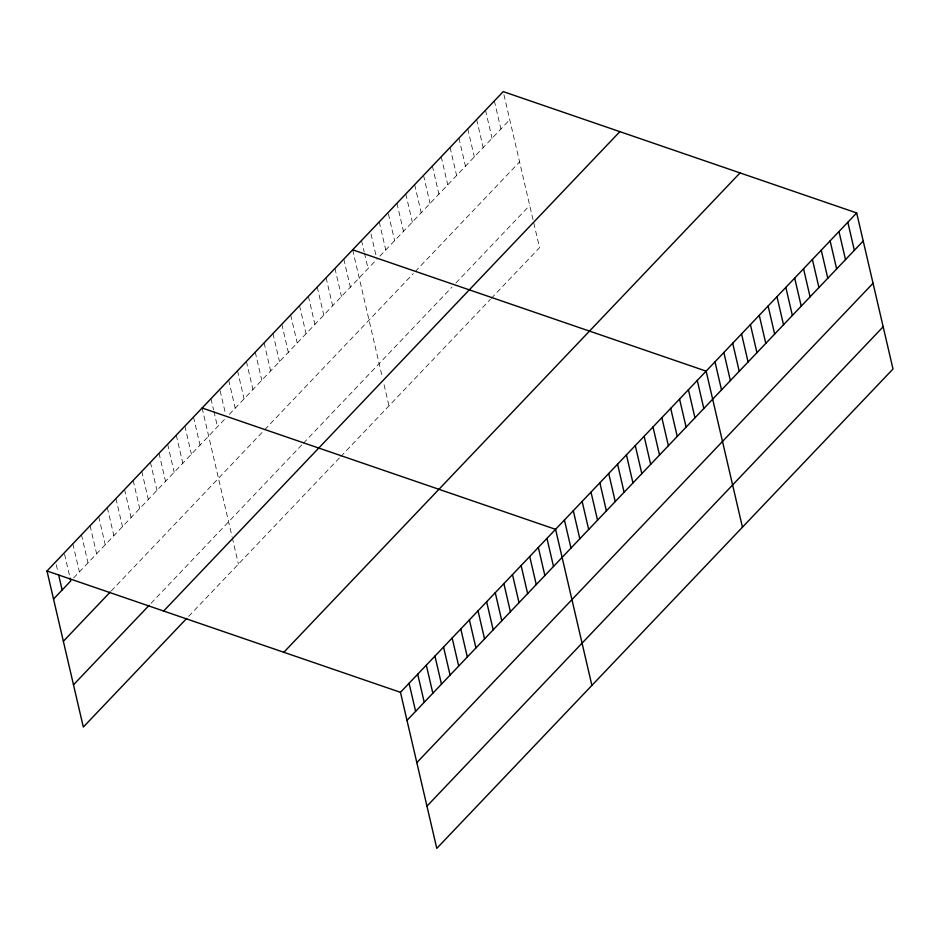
<?xml version="1.0" encoding="UTF-8"?>
<svg xmlns="http://www.w3.org/2000/svg" width="940" height="940" viewBox="0 0 940 940"><rect width="100%" height="100%" fill="white"/><g stroke="black" fill="none" stroke-linecap="round" stroke-linejoin="round"><path stroke-width="0.7" stroke-dasharray="4.7 3.53" d="M73.637 577.936L225.377 418.5M229.313 414.364L376.905 259.264M379.866 256.162L509.75 119.686M111.237 590.99L262.754 431.777M264.728 429.709L413.306 273.587M415.28 271.519L519.585 161.927M151.046 603.316L302.398 444.279M303.385 443.245L451.976 287.123M455.912 282.987L529.702 205.437M188.646 616.382L339.787 457.569M340.762 456.535L490.339 299.378M491.315 298.344L539.537 247.678L503.546 93.025M494.358 100.921L500.891 128.992M485.51 110.227L492.043 138.298M476.651 119.533L483.184 147.603M467.791 128.839L474.324 156.91M458.943 138.145L465.476 166.216M450.084 147.451L456.617 175.522M441.224 156.757L447.757 184.828M432.377 166.063L438.898 194.133M423.517 175.369L430.05 203.439M414.657 184.675L421.19 212.746M405.798 193.981L412.331 222.052M396.95 203.287L403.483 231.346M388.42 213.991L394.624 240.652M379.231 221.899L385.764 249.958M371.03 234.013L376.259 256.455M361.524 240.511L364.132 251.732M364.462 253.142L368.057 268.57M352.664 249.817L382.228 376.834M384.072 384.754L388.984 405.869M343.805 259.123L350.338 287.182M334.957 268.417L341.49 296.488M326.098 277.723L332.631 305.794M317.238 287.029L323.771 315.1M308.39 296.335L314.923 324.406M299.531 305.641L306.064 333.712M290.671 314.947L297.204 343.018M281.824 324.253L288.345 352.324M272.964 333.559L279.497 361.63M264.105 342.865L270.638 370.936M255.245 352.171L261.778 380.242M246.398 361.477L252.93 389.548M237.538 370.783L244.071 398.854M228.679 380.089L235.212 408.16M220.148 390.793L225.377 413.248M210.971 398.701L213.58 409.922M213.909 411.332L217.504 426.772M202.112 408.007L231.98 536.352M232.286 537.668L238.431 564.071M193.499 417.055L200.032 445.125M184.875 426.114L191.408 454.185M176.262 435.173L182.795 463.232M167.649 444.221L174.17 472.291M159.025 453.28L165.558 481.351M150.412 462.339L156.945 490.398M141.787 471.387L148.32 499.457M133.175 480.446L139.708 508.505M124.562 489.493L131.083 517.564M115.937 498.553L122.47 526.623M107.325 507.612L113.858 535.671M98.7 516.659L105.233 544.73M90.087 525.719L96.62 553.789M81.475 534.766L87.996 562.837M72.85 543.825L79.383 571.896M64.566 554.283L69.783 576.737M56.271 564.74L57.904 571.755"/><path stroke-width="1.41" d="M186.731 618.391L83.319 727.055L47 570.991L503.217 91.615L856.681 212.945L893 369.009L436.783 848.385L400.464 692.322L856.681 212.945M53.533 599.062L70.77 580.944L70.112 578.147M63.356 641.292L110.274 592M73.484 684.814L149.131 605.337M163.642 611.035L619.86 131.659M283.821 652.278L740.039 172.913M406.997 720.393L863.214 241.016M416.82 762.622L873.048 283.257M426.948 806.144L883.165 326.768M352.664 249.817L706.128 371.136L742.447 527.199M202.112 408.007L555.575 529.337L591.894 685.389M47 570.991L400.464 692.322M847.833 222.251L854.354 250.322M838.974 231.557L845.507 259.628M830.114 240.863L836.647 268.934M821.255 250.169L827.788 278.24M812.407 259.475L818.94 287.546M803.547 268.781L810.08 296.852M794.688 278.087L801.221 306.158M785.84 287.393L792.361 315.464M776.981 296.699L783.514 324.758M768.121 306.005L774.654 334.064M759.261 315.311L765.795 343.37M750.414 324.617L756.947 352.676M741.554 333.923L748.087 361.982M732.695 343.229L739.228 371.288M723.847 352.524L730.38 380.594M714.988 361.829L721.52 389.9M697.28 380.441L703.802 408.512M688.421 389.748L694.954 417.818M679.561 399.054L686.094 427.124M670.702 408.36L677.235 436.43M661.854 417.666L668.387 445.736M652.995 426.971L659.527 455.042M644.135 436.278L650.668 464.348M635.287 445.584L641.82 473.654M626.428 454.889L632.961 482.96M617.568 464.196L624.101 492.266M608.721 473.502L615.242 501.572M599.861 482.808L606.394 510.878M591.002 492.113L597.535 520.184M582.142 501.42L588.675 529.479M573.294 510.726L579.827 538.785M564.435 520.032L570.968 548.091M546.962 538.385L553.495 566.456M538.338 547.444L544.871 575.515M529.725 556.504L536.258 584.562M521.113 565.551L527.645 593.622M512.488 574.61L519.021 602.669M503.875 583.658L510.408 611.729M495.251 592.717L501.784 620.788M486.638 601.776L493.171 629.835M478.025 610.824L484.558 638.894M469.401 619.883L475.934 647.954M460.788 628.931L467.321 657.001M452.163 637.99L458.697 666.061M443.551 647.049L450.084 675.108M434.938 656.096L441.471 684.167M426.314 665.156L432.846 693.227M417.701 674.215L424.234 702.274M409.076 683.263L415.609 711.333M58.562 574.563L62.146 590.003"/></g></svg>
